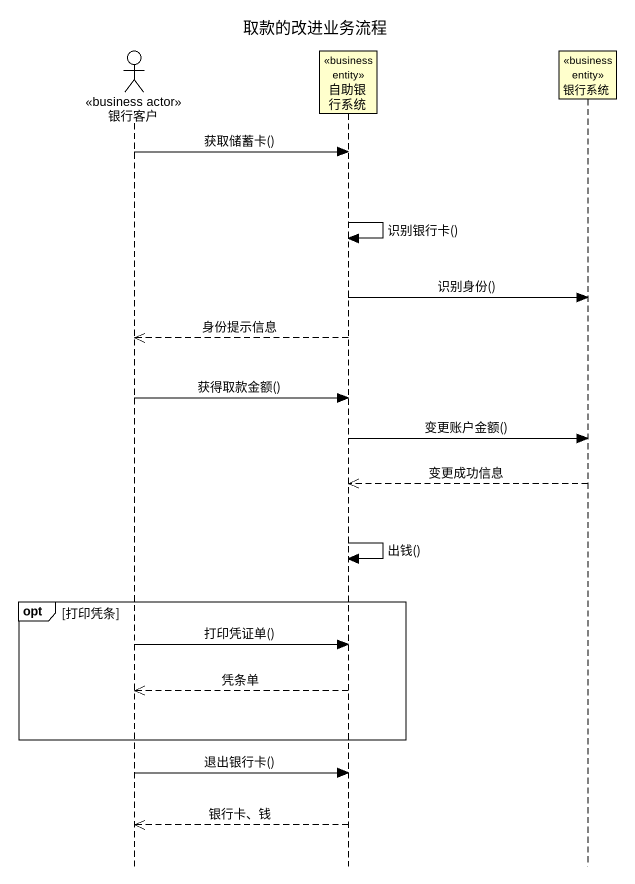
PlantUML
@startuml
title 取款的改进业务流程
hide footbox
actor 银行客户 <<business actor>>
participant 自助银行系统 <<business entity>>
participant 银行系统 <<business entity>>

银行客户 -> 自助银行系统 : 获取储蓄卡()
自助银行系统 -> 自助银行系统 : 识别银行卡()
自助银行系统 -> 银行系统 : 识别身份()
自助银行系统 -->> 银行客户 : 身份提示信息
银行客户 -> 自助银行系统 : 获得取款金额()
自助银行系统 -> 银行系统 : 变更账户金额()
银行系统 -->> 自助银行系统 : 变更成功信息
自助银行系统 -> 自助银行系统 : 出钱()
opt 打印凭条
  银行客户 -> 自助银行系统 : 打印凭证单()
  自助银行系统 -->> 银行客户 : 凭条单
end
银行客户 -> 自助银行系统 : 退出银行卡()
自助银行系统 -->> 银行客户 : 银行卡、钱
@enduml
